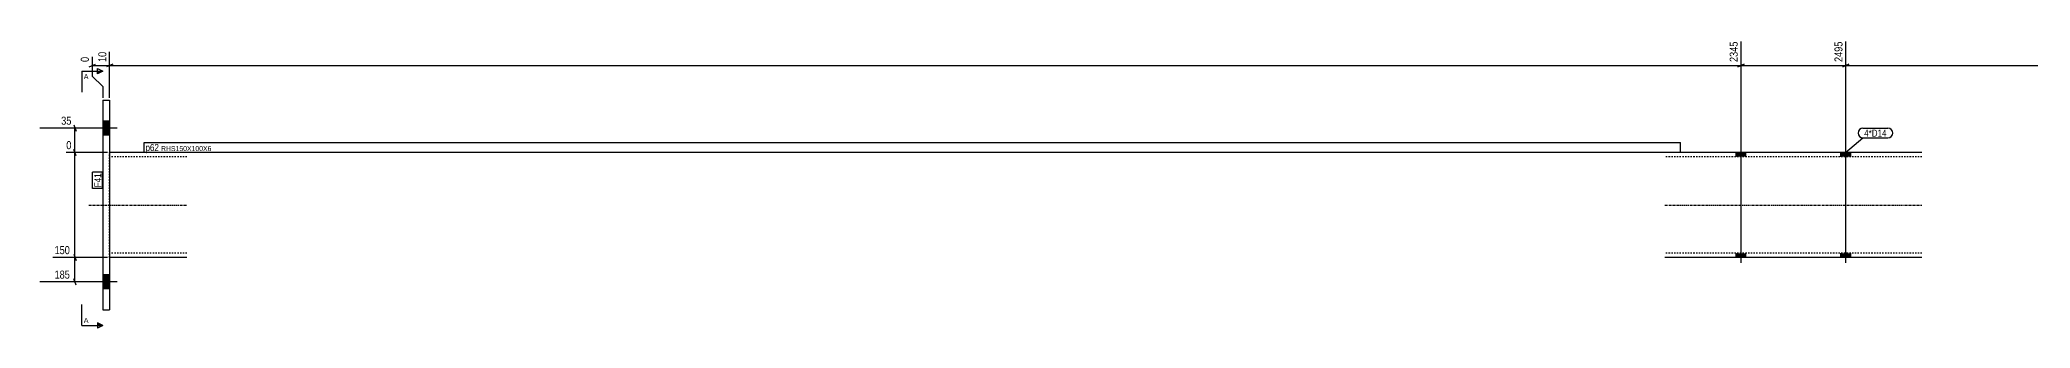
# Model space of a CAD drawing. Header units: millimetres. Extents: x 1 to 32476, y 3 to 887.
# Drawn here: x 26778 to 29627, y 7 to 419 of the extents above; entities that cross this region are included whole.
import ezdxf

# ---------------------------------------------------------------- set-up
doc = ezdxf.new("R2010")
doc.units = ezdxf.units.MM
doc.linetypes.add('DXK_LINE_DOT2', pattern=[3.9198, 1.9599, -1.9599])
doc.linetypes.add('DXK_LINE_DOT3', pattern=[5.9187, 2.979, -0.9799, 0.9799, -0.9799])
for name, color, linetype in [('MÅLSÆTNING', 7, 'Continuous'), ('STÅL', 7, 'Continuous'), ('TEKST', 7, 'Continuous')]:
    doc.layers.add(name, color=color, linetype=linetype)
doc.styles.add('Arial', font='ARIAL.TTF', dxfattribs={"height": 0.2})
doc.styles.add('Arial Narrow', font='ARIALN.TTF', dxfattribs={"height": 0.2})

msp = doc.modelspace()

# ---------------------------------------------------------------- hatches: boundary and pattern name
at = {"layer": 'STÅL', "linetype": 'Continuous'}
for points in [[(26877.8, 283.2), (26877.8, 303.2), (26867.8, 303.2), (26867.8, 283.2)], [(26877.8, 283.2), (26877.8, 303.2), (26867.8, 303.2), (26867.8, 283.2)], [(29219.8, 258.2), (29205.8, 258.2), (29205.8, 252.2), (29219.8, 252.2)], [(29219.8, 258.2), (29205.8, 258.2), (29205.8, 252.2), (29219.8, 252.2)], [(29369.8, 258.2), (29355.8, 258.2), (29355.8, 252.2), (29369.8, 252.2)], [(29369.8, 258.2), (29355.8, 258.2), (29355.8, 252.2), (29369.8, 252.2)], [(29219.8, 114.2), (29205.8, 114.2), (29205.8, 108.2), (29219.8, 108.2)], [(29219.8, 114.2), (29205.8, 114.2), (29205.8, 108.2), (29219.8, 108.2)], [(29369.8, 114.2), (29355.8, 114.2), (29355.8, 108.2), (29369.8, 108.2)], [(29369.8, 114.2), (29355.8, 114.2), (29355.8, 108.2), (29369.8, 108.2)], [(26877.8, 63.2), (26877.8, 83.2), (26867.8, 83.2), (26867.8, 63.2)], [(26877.8, 63.2), (26877.8, 83.2), (26867.8, 83.2), (26867.8, 63.2)]]:
    msp.add_hatch(color=96, dxfattribs=at).paths.add_polyline_path(points)

# ---------------------------------------------------------------- linework, layer by layer
at = {"layer": 'MÅLSÆTNING', "color": 7, "linetype": 'Continuous'}
for p, q in [((26877.8, 336.2), (26877.8, 402.2)), ((29212.8, 271.2), (29212.8, 416.9)), ((29362.8, 271.2), (29362.8, 416.9)), ((29362.8, 271.2), (29362.8, 416.9)), ((26848.3, 380.7), (26857.3, 384.3)), ((26852.8, 394.9), (26852.8, 367.5)), ((26852.8, 382.5), (26877.8, 382.5)), ((26882.3, 384.3), (26873.3, 380.7)), ((29208.3, 380.7), (29217.3, 384.3)), ((29367.3, 384.3), (29358.3, 380.7)), ((29358.3, 380.7), (29367.3, 384.3)), ((29362.8, 382.5), (32092.8, 382.5)), ((26852.8, 367.5), (26867.8, 352.5)), ((26867.8, 352.5), (26867.8, 336.2)), ((26874.8, 293.2), (26808.4, 293.2)), ((26874.8, 258.2), (26815.7, 258.2)), ((26829.9, 253.7), (26826.3, 262.7)), ((26828.1, 108.2), (26828.1, 258.2)), ((26874.8, 108.2), (26796.7, 108.2)), ((26874.8, 108.2), (26796.7, 108.2)), ((26826.3, 112.7), (26829.9, 103.7)), ((26826.3, 112.7), (26829.9, 103.7)), ((26828.1, 73.2), (26828.1, 108.2)), ((26874.8, 73.2), (26796.7, 73.2)), ((26829.9, 68.7), (26826.3, 77.7))]:
    msp.add_line(p, q, dxfattribs=at)
at = {"layer": 'STÅL', "color": 2, "linetype": 'Continuous'}
for p, q in [((26867.8, 333.2), (26877.8, 333.2)), ((26867.8, 333.2), (26867.8, 33.2)), ((26877.8, 333.2), (26877.8, 33.2)), ((26988.4, 258.2), (26877.8, 258.2)), ((29471.8, 258.2), (29103.8, 258.2)), ((26988.4, 108.2), (26877.8, 108.2)), ((29471.8, 108.2), (29103.8, 108.2)), ((26867.8, 33.2), (26877.8, 33.2))]:
    msp.add_line(p, q, dxfattribs=at)
at = {"layer": 'STÅL', "color": 96, "linetype": 'Continuous'}
for p, q in [((26888.4, 293.2), (26777.8, 293.2)), ((26888.4, 293.2), (26777.8, 293.2)), ((26877.8, 303.2), (26867.8, 303.2)), ((26877.8, 303.2), (26867.8, 303.2)), ((29212.8, 100.7), (29212.8, 288.2)), ((29212.8, 100.7), (29212.8, 288.2)), ((29362.8, 100.7), (29362.8, 288.2)), ((29362.8, 100.7), (29362.8, 288.2)), ((26877.8, 283.2), (26867.8, 283.2)), ((26877.8, 283.2), (26867.8, 283.2)), ((29205.8, 252.2), (29205.8, 258.2)), ((29205.8, 252.2), (29205.8, 258.2)), ((29219.8, 252.2), (29219.8, 258.2)), ((29219.8, 252.2), (29219.8, 258.2)), ((29355.8, 252.2), (29355.8, 258.2)), ((29355.8, 252.2), (29355.8, 258.2)), ((29369.8, 252.2), (29369.8, 258.2)), ((29369.8, 252.2), (29369.8, 258.2)), ((29205.8, 108.2), (29205.8, 114.2)), ((29205.8, 108.2), (29205.8, 114.2)), ((29219.8, 108.2), (29219.8, 114.2)), ((29219.8, 108.2), (29219.8, 114.2)), ((29355.8, 108.2), (29355.8, 114.2)), ((29355.8, 108.2), (29355.8, 114.2)), ((29369.8, 108.2), (29369.8, 114.2)), ((29369.8, 108.2), (29369.8, 114.2)), ((26888.4, 73.2), (26777.8, 73.2)), ((26888.4, 73.2), (26777.8, 73.2)), ((26877.8, 83.2), (26867.8, 83.2)), ((26877.8, 83.2), (26867.8, 83.2)), ((26877.8, 63.2), (26867.8, 63.2)), ((26877.8, 63.2), (26867.8, 63.2))]:
    msp.add_line(p, q, dxfattribs=at)
at = {"layer": 'STÅL', "color": 7, "linetype": 'DXK_LINE_DOT2'}
for p, q in [((26877.8, 108.2), (26877.8, 258.2)), ((26988.4, 252.2), (26877.8, 252.2)), ((29471.8, 252.2), (29103.8, 252.2)), ((26988.4, 114.2), (26877.8, 114.2)), ((29471.8, 114.2), (29103.8, 114.2))]:
    msp.add_line(p, q, dxfattribs=at)
at = {"layer": 'STÅL', "color": 7, "linetype": 'DXK_LINE_DOT3'}
for p, q in [((26847.8, 183.2), (26988.4, 183.2)), ((29103.8, 183.2), (29471.8, 183.2))]:
    msp.add_line(p, q, dxfattribs=at)

# ---------------------------------------------------------------- wipeouts: each hides what was drawn before it
at = {"color": 0}
msp.add_wipeout([(29421.1, 280.9), (29421.1, 291.4), (29389.1, 291.4), (29389.1, 280.9)], dxfattribs=at).dxf.layer = 'TEKST'
at = {"color": 0, "linetype": 'Continuous'}
msp.add_wipeout([(26847.5, 14.7), (26847.5, 22.2), (26840.8, 22.2), (26840.8, 14.7)], dxfattribs=at).dxf.layer = 'TEKST'

# ---------------------------------------------------------------- next in the draw order: hatches: boundary and pattern name
at = {"layer": 'TEKST', "linetype": 'Continuous'}
msp.add_hatch(color=30, dxfattribs=at).paths.add_polyline_path([(26860.3, 10.9), (26860.3, 14.7), (26867.8, 10.9)])

# ---------------------------------------------------------------- next in the draw order: linework, layer by layer
at = {"layer": 'TEKST', "color": 7, "linetype": 'Continuous'}
for q in [(26837.8, 41), (26867.8, 10.9)]:
    msp.add_line((26837.8, 10.9), q, dxfattribs=at)
at = {"layer": 'TEKST', "color": 30, "linetype": 'Continuous'}
for p, q in [((26867.8, 10.9), (26860.3, 14.7)), ((26860.3, 14.7), (26860.3, 7.2)), ((26867.8, 10.9), (26860.3, 7.2))]:
    msp.add_line(p, q, dxfattribs=at)

# ---------------------------------------------------------------- next in the draw order: texts
at = {"layer": 'TEKST', "color": 3, "linetype": 'Continuous', "style": 'Arial'}
msp.add_text('A', height=7.16, dxfattribs=at).set_placement((26840.8, 14.7))

# ---------------------------------------------------------------- next in the draw order: wipeouts: each hides what was drawn before it
at = {"color": 0, "linetype": 'Continuous'}
for points, layer in [([(26875.4, 404.6), (26858.6, 404.6), (26858.6, 385.2), (26875.4, 385.2)], 'MÅLSÆTNING'), ([(26825.4, 260.6), (26825.4, 277.4), (26813.3, 277.4), (26813.3, 260.6)], 'MÅLSÆTNING'), ([(26823.2, 110.6), (26823.2, 127.4), (26796.5, 127.4), (26796.5, 110.6)], 'MÅLSÆTNING'), ([(26823.2, 75.6), (26823.2, 92.4), (26796.5, 92.4), (26796.5, 75.6)], 'MÅLSÆTNING'), ([(26847.5, 363.3), (26847.5, 370.8), (26840.8, 370.8), (26840.8, 363.3)], 'TEKST')]:
    msp.add_wipeout(points, dxfattribs=at).dxf.layer = layer
at = {"color": 0}
for points in [[(29421.1, 280.9), (29421.1, 291.4), (29389.1, 291.4), (29389.1, 280.9)], [(26948.3, 260.3), (26948.3, 270.8), (26929.1, 270.8), (26929.1, 260.3)], [(26865.7, 228.5), (26855.2, 228.5), (26855.2, 208.6), (26865.7, 208.6)]]:
    msp.add_wipeout(points, dxfattribs=at).dxf.layer = 'TEKST'

# ---------------------------------------------------------------- next in the draw order: linework, layer by layer
at = {"layer": 'MÅLSÆTNING', "color": 7, "linetype": 'Continuous'}
for p, q in [((26877.8, 336.2), (26877.8, 402.2)), ((26882.3, 384.3), (26873.3, 380.7)), ((26877.8, 382.5), (29212.8, 382.5)), ((26826.3, 297.7), (26829.9, 288.7)), ((26828.1, 258.2), (26828.1, 293.2)), ((26874.8, 258.2), (26815.7, 258.2)), ((26829.9, 253.7), (26826.3, 262.7))]:
    msp.add_line(p, q, dxfattribs=at)
at = {"layer": 'TEKST', "color": 7, "linetype": 'Continuous'}
for p, q in [((29387.3, 293.2), (29422.9, 293.2)), ((29362.3, 258.4), (29387.3, 279.1)), ((29387.3, 279.1), (29422.9, 279.1))]:
    msp.add_line(p, q, dxfattribs=at)
for centre, start, end in [((29387.3, 286.1), 90, 270), ((29422.9, 286.1), 270, 90)]:
    msp.add_arc(centre, 7.05, start, end, dxfattribs=at)

# ---------------------------------------------------------------- next in the draw order: texts
at = {"layer": 'MÅLSÆTNING', "color": 3, "linetype": 'Continuous', "style": 'Arial Narrow'}
for s, height, p in [('0', 11.5, (26815.7, 263)), ('150', 11.45, (26798.9, 113)), ('185', 11.45, (26798.9, 78))]:
    msp.add_text(s, height=height, dxfattribs=at).set_placement(p)
at = {"layer": 'TEKST', "color": 3, "linetype": 'Continuous', "style": 'Arial'}
msp.add_text('A', height=7.16, dxfattribs=at).set_placement((26840.8, 363.3))
at = {"layer": 'TEKST', "color": 3, "style": 'Arial Narrow'}
msp.add_text('4*D14', height=10.02, dxfattribs=at).set_placement((29389.1, 280.9))

# ---------------------------------------------------------------- next in the draw order: wipeouts: each hides what was drawn before it
at = {"color": 0, "linetype": 'Continuous'}
msp.add_wipeout([(26850.4, 397.3), (26833.6, 397.3), (26833.6, 385.2), (26850.4, 385.2)], dxfattribs=at).dxf.layer = 'MÅLSÆTNING'
at = {"color": 0}
for points in [[(26948.3, 260.3), (26948.3, 270.8), (26929.1, 270.8), (26929.1, 260.3)], [(26865.7, 228.5), (26855.2, 228.5), (26855.2, 208.6), (26865.7, 208.6)]]:
    msp.add_wipeout(points, dxfattribs=at).dxf.layer = 'TEKST'

# ---------------------------------------------------------------- next in the draw order: hatches: boundary and pattern name
at = {"layer": 'TEKST', "linetype": 'Continuous'}
msp.add_hatch(color=30, dxfattribs=at).paths.add_polyline_path([(26860.3, 370.8), (26860.3, 374.6), (26867.8, 374.6)])

# ---------------------------------------------------------------- next in the draw order: linework, layer by layer
at = {"layer": 'TEKST', "color": 7, "linetype": 'Continuous'}
for p, q in [((26837.8, 374.6), (26837.8, 344.6)), ((26837.8, 374.6), (26867.8, 374.6)), ((26927.3, 258.5), (26927.3, 272.6)), ((26853.4, 206.8), (26853.4, 230.3)), ((26867.5, 230.3), (26853.4, 230.3)), ((26867.5, 206.8), (26867.5, 230.3)), ((26867.5, 206.8), (26853.4, 206.8))]:
    msp.add_line(p, q, dxfattribs=at)
at = {"layer": 'TEKST', "color": 30, "linetype": 'Continuous'}
for p, q in [((26860.3, 370.8), (26860.3, 378.3)), ((26860.3, 378.3), (26867.8, 374.6)), ((26867.8, 374.6), (26860.3, 370.8))]:
    msp.add_line(p, q, dxfattribs=at)

# ---------------------------------------------------------------- next in the draw order: texts
at = {"layer": 'MÅLSÆTNING', "color": 3, "linetype": 'Continuous', "style": 'Arial Narrow'}
for s, height, p in [('10', 11.45, (26873, 387.6)), ('0', 11.5, (26848, 387.6))]:
    msp.add_text(s, height=height, rotation=90.0002, dxfattribs=at).set_placement(p)
at = {"layer": 'TEKST', "color": 3, "style": 'Arial Narrow'}
msp.add_text('F41', height=10.02, rotation=90.0002, dxfattribs=at).set_placement((26865.7, 208.6))

# ---------------------------------------------------------------- next in the draw order: wipeouts: each hides what was drawn before it
at = {"color": 0, "linetype": 'Continuous'}
for points in [[(29210.4, 419.3), (29193.6, 419.3), (29193.6, 385.2), (29210.4, 385.2)], [(26825.4, 295.6), (26825.4, 312.4), (26806, 312.4), (26806, 295.6)]]:
    msp.add_wipeout(points, dxfattribs=at).dxf.layer = 'MÅLSÆTNING'
at = {"color": 0}
msp.add_wipeout([(29124.2, 260.3), (29124.2, 267.8), (26951.4, 267.8), (26951.4, 260.3)], dxfattribs=at).dxf.layer = 'TEKST'

# ---------------------------------------------------------------- next in the draw order: linework, layer by layer
at = {"layer": 'MÅLSÆTNING', "color": 7, "linetype": 'Continuous'}
for p, q in [((29212.8, 271.2), (29212.8, 416.9)), ((29217.3, 384.3), (29208.3, 380.7)), ((29212.8, 382.5), (29362.8, 382.5))]:
    msp.add_line(p, q, dxfattribs=at)

# ---------------------------------------------------------------- next in the draw order: texts
at = {"layer": 'MÅLSÆTNING', "color": 3, "linetype": 'Continuous', "style": 'Arial Narrow'}
msp.add_text('2345', height=11.45, rotation=90.0002, dxfattribs=at).set_placement((29208, 387.6))
msp.add_text('35', height=11.45, dxfattribs=at).set_placement((26808.4, 298))

# ---------------------------------------------------------------- next in the draw order: wipeouts: each hides what was drawn before it
at = {"color": 0}
msp.add_wipeout([(29124.2, 260.3), (29124.2, 267.8), (26951.4, 267.8), (26951.4, 260.3)], dxfattribs=at).dxf.layer = 'TEKST'

# ---------------------------------------------------------------- next in the draw order: linework, layer by layer
at = {"layer": 'TEKST', "color": 7, "linetype": 'Continuous'}
for p, q in [((26927.3, 272.6), (29126, 272.6)), ((26927.3, 258.5), (29126, 258.5)), ((29126, 258.5), (29126, 272.6))]:
    msp.add_line(p, q, dxfattribs=at)

# ---------------------------------------------------------------- next in the draw order: texts
at = {"layer": 'TEKST', "color": 3, "style": 'Arial Narrow'}
for s, height, p in [('p62', 10.02, (26929.1, 260.3)), ('RHS150X100X6', 7.158, (26951.4, 260.3))]:
    msp.add_text(s, height=height, dxfattribs=at).set_placement(p)

# ---------------------------------------------------------------- next in the draw order: wipeouts: each hides what was drawn before it
at = {"color": 0, "linetype": 'Continuous'}
msp.add_wipeout([(29360.4, 419.3), (29343.6, 419.3), (29343.6, 385.2), (29360.4, 385.2)], dxfattribs=at).dxf.layer = 'MÅLSÆTNING'

# ---------------------------------------------------------------- next in the draw order: texts
at = {"layer": 'MÅLSÆTNING', "color": 3, "linetype": 'Continuous', "style": 'Arial Narrow'}
msp.add_text('2495', height=11.45, rotation=90.0002, dxfattribs=at).set_placement((29358, 387.6))

doc.saveas('drawing.dxf')
